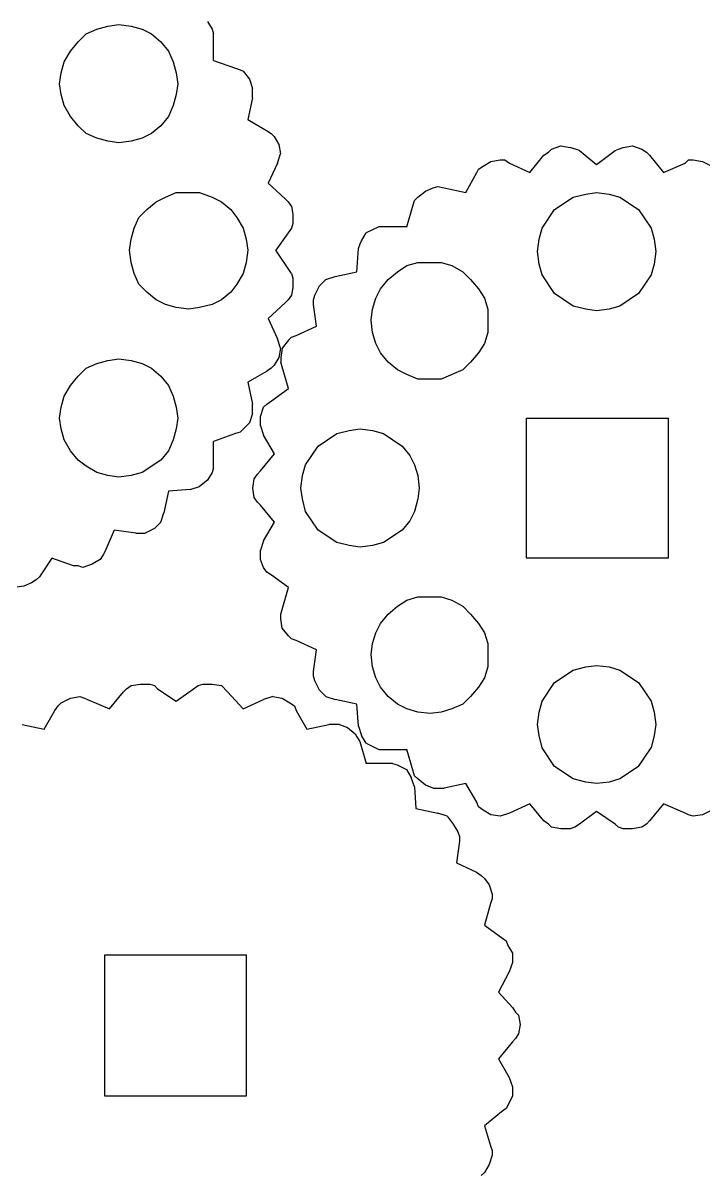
# Model space of a CAD drawing. Extents: x -1891 to 1891, y -1891 to 1891.
# Drawn here: x -606 to -236, y -524 to 103 of the extents above; entities that cross this region are included whole.
import ezdxf

# ---------------------------------------------------------------- set-up
doc = ezdxf.new("R2010")
doc.units = 0
doc.header["$MEASUREMENT"] = 0
doc.layers.get('0').update_dxf_attribs({"linetype": 'CONTINUOUS'})

msp = doc.modelspace()

# ---------------------------------------------------------------- linework, layer by layer
for p, q in [((-565.989888, 99.47622), (-560.063232, 101.169552)), ((-560.063232, 101.169552), (-554.136564, 102.016212)), ((-554.136564, 102.016212), (-547.363224, 101.169552)), ((-547.363224, 101.169552), (-541.436556, 99.47622)), ((-505.87656, 103.709544), (-503.336556, 99.47622)), ((-576.149892, 92.70288), (-571.916556, 96.936216)), ((-571.916556, 96.936216), (-565.989888, 99.47622)), ((-541.436556, 99.47622), (-536.35656, 96.936216)), ((-536.35656, 96.936216), (-531.276564, 92.70288)), ((-503.336556, 99.47622), (-502.489896, 96.936216)), ((-502.489896, 82.542888), (-502.489896, 96.936216)), ((-580.383228, 87.622884), (-576.149892, 92.70288)), ((-531.276564, 92.70288), (-527.043228, 87.622884)), ((-585.463224, 75.769548), (-583.769892, 81.696216)), ((-583.769892, 81.696216), (-580.383228, 87.622884)), ((-527.043228, 87.622884), (-524.503224, 81.696216)), ((-524.503224, 81.696216), (-522.809892, 75.769548)), ((-502.489896, 82.542888), (-490.63656, 78.309552)), ((-586.309896, 69.84288), (-585.463224, 75.769548)), ((-522.809892, 75.769548), (-521.963232, 69.84288)), ((-490.63656, 78.309552), (-488.096556, 77.46288)), ((-488.096556, 77.46288), (-486.403224, 76.61622)), ((-486.403224, 76.61622), (-483.01656, 72.382884)), ((-585.463224, 63.916212), (-586.309896, 69.84288)), ((-521.963232, 69.84288), (-522.809892, 63.916212)), ((-483.01656, 72.382884), (-481.323228, 67.302888)), ((-583.769892, 57.989544), (-585.463224, 63.916212)), ((-522.809892, 63.916212), (-524.503224, 57.989544)), ((-481.323228, 62.22288), (-481.323228, 67.302888)), ((-580.383228, 52.062888), (-583.769892, 57.989544)), ((-524.503224, 57.989544), (-527.043228, 52.062888)), ((-481.323228, 62.22288), (-483.863232, 50.369544)), ((-576.149892, 46.98288), (-580.383228, 52.062888)), ((-527.043228, 52.062888), (-531.276564, 46.98288)), ((-483.863232, 50.369544), (-473.703228, 44.442888)), ((-571.916556, 42.749544), (-576.149892, 46.98288)), ((-531.276564, 46.98288), (-536.35656, 42.749544)), ((-473.703228, 44.442888), (-471.163224, 42.749544)), ((-565.989888, 40.209552), (-571.916556, 42.749544)), ((-560.063232, 38.51622), (-565.989888, 40.209552)), ((-554.136564, 37.669548), (-560.063232, 38.51622)), ((-547.363224, 38.51622), (-554.136564, 37.669548)), ((-541.436556, 40.209552), (-547.363224, 38.51622)), ((-536.35656, 42.749544), (-541.436556, 40.209552)), ((-471.163224, 42.749544), (-469.469892, 41.056212)), ((-469.469892, 41.056212), (-466.929888, 36.822888)), ((-467.77656, 26.662884), (-466.083228, 31.74288)), ((-466.929888, 36.822888), (-466.083228, 31.74288)), ((-322.877392, 30.89622), (-320.337388, 32.589552)), ((-320.337388, 32.589552), (-318.644056, 34.282884)), ((-318.644056, 34.282884), (-313.56406, 35.976216)), ((-313.56406, 35.976216), (-308.484064, 35.129544)), ((-303.404056, 33.436212), (-308.484064, 35.129544)), ((-303.404056, 33.436212), (-294.090724, 25.816212)), ((-294.090724, 25.816212), (-283.930732, 33.436212)), ((-283.930732, 33.436212), (-282.237388, 34.282884)), ((-282.237388, 34.282884), (-279.697396, 35.129544)), ((-279.697396, 35.129544), (-274.617388, 35.976216)), ((-274.617388, 35.976216), (-269.537392, 34.282884)), ((-269.537392, 34.282884), (-266.997388, 32.589552)), ((-266.997388, 32.589552), (-265.304056, 30.89622)), ((-467.77656, 26.662884), (-472.856556, 15.65622)), ((-355.897396, 24.969552), (-351.66406, 27.509544)), ((-351.66406, 27.509544), (-346.584064, 28.356216)), ((-346.584064, 28.356216), (-344.04406, 28.356216)), ((-344.04406, 28.356216), (-341.504056, 26.662884)), ((-341.504056, 26.662884), (-330.497392, 21.582888)), ((-330.497392, 21.582888), (-322.877392, 30.89622)), ((-265.304056, 30.89622), (-257.684056, 21.582888)), ((-257.684056, 21.582888), (-245.830732, 26.662884)), ((-245.830732, 26.662884), (-244.137388, 28.356216)), ((-244.137388, 28.356216), (-241.597396, 28.356216)), ((-241.597396, 28.356216), (-236.517388, 27.509544)), ((-236.517388, 27.509544), (-231.437392, 24.969552)), ((-365.210728, 10.576212), (-359.28406, 21.582888)), ((-359.28406, 21.582888), (-358.437388, 23.27622)), ((-358.437388, 23.27622), (-355.897396, 24.969552)), ((-472.856556, 15.65622), (-463.543224, 7.189548)), ((-387.224056, 11.422884), (-382.990732, 13.116216)), ((-382.990732, 13.116216), (-380.450728, 13.962888)), ((-380.450728, 13.962888), (-377.064064, 13.116216)), ((-377.064064, 13.116216), (-365.210728, 10.576212)), ((-533.816556, 5.496216), (-528.73656, 8.03622)), ((-528.73656, 8.03622), (-522.809892, 10.576212)), ((-522.809892, 10.576212), (-510.109896, 10.576212)), ((-510.109896, 10.576212), (-503.336556, 8.03622)), ((-503.336556, 8.03622), (-498.25656, 5.496216)), ((-463.543224, 7.189548), (-461.849892, 5.496216)), ((-393.997396, 3.802884), (-393.150724, 6.342888)), ((-393.150724, 6.342888), (-391.457392, 8.03622)), ((-391.457392, 8.03622), (-387.224056, 11.422884)), ((-316.950724, 1.26288), (-306.790732, 8.03622)), ((-306.790732, 8.03622), (-300.017392, 9.729552)), ((-300.017392, 9.729552), (-294.090724, 10.576212)), ((-294.090724, 10.576212), (-287.317396, 9.729552)), ((-287.317396, 9.729552), (-281.390728, 8.03622)), ((-281.390728, 8.03622), (-271.230724, 1.26288)), ((-543.129888, -2.970456), (-538.896564, 1.26288)), ((-538.896564, 1.26288), (-533.816556, 5.496216)), ((-498.25656, 5.496216), (-493.176564, 1.26288)), ((-493.176564, 1.26288), (-489.789888, -2.970456)), ((-461.849892, 5.496216), (-460.15656, 2.956212)), ((-460.15656, 2.956212), (-459.309888, -1.277112)), ((-397.38406, -8.050452), (-393.997396, 3.802884)), ((-323.724064, -8.897112), (-316.950724, 1.26288)), ((-271.230724, 1.26288), (-264.457396, -8.897112)), ((-545.669892, -8.897112), (-543.129888, -2.970456)), ((-489.789888, -2.970456), (-486.403224, -8.897112)), ((-459.309888, -1.277112), (-459.309888, -6.35712)), ((-547.363224, -14.82378), (-545.669892, -8.897112)), ((-486.403224, -8.897112), (-484.709892, -14.82378)), ((-461.849892, -11.437116), (-468.623232, -20.750448)), ((-460.15656, -8.897112), (-461.849892, -11.437116)), ((-459.309888, -6.35712), (-460.15656, -8.897112)), ((-421.937392, -15.670452), (-419.397388, -11.437116)), ((-412.62406, -8.050452), (-419.397388, -11.437116)), ((-397.38406, -8.050452), (-412.62406, -8.050452)), ((-325.417396, -14.82378), (-323.724064, -8.897112)), ((-264.457396, -8.897112), (-262.764064, -14.82378)), ((-548.209896, -20.750448), (-547.363224, -14.82378)), ((-484.709892, -14.82378), (-483.863232, -20.750448)), ((-423.630724, -19.903788), (-422.784064, -17.363784)), ((-422.784064, -17.363784), (-421.937392, -15.670452)), ((-326.264056, -21.59712), (-325.417396, -14.82378)), ((-262.764064, -14.82378), (-261.917392, -21.59712)), ((-547.363224, -27.523788), (-548.209896, -20.750448)), ((-483.863232, -20.750448), (-484.709892, -27.523788)), ((-460.15656, -33.450456), (-468.623232, -20.750448)), ((-424.477396, -32.603784), (-423.630724, -19.903788)), ((-325.417396, -28.370448), (-326.264056, -21.59712)), ((-261.917392, -21.59712), (-262.764064, -28.370448)), ((-545.669892, -33.450456), (-547.363224, -27.523788)), ((-484.709892, -27.523788), (-486.403224, -33.450456)), ((-402.464056, -32.603784), (-397.38406, -29.21712)), ((-397.38406, -29.21712), (-391.457392, -27.523788)), ((-391.457392, -27.523788), (-378.757396, -27.523788)), ((-378.757396, -27.523788), (-372.830728, -29.21712)), ((-372.830728, -29.21712), (-366.90406, -32.603784)), ((-323.724064, -34.297116), (-325.417396, -28.370448)), ((-262.764064, -28.370448), (-264.457396, -34.297116)), ((-543.129888, -39.377112), (-545.669892, -33.450456)), ((-486.403224, -33.450456), (-489.789888, -39.377112)), ((-460.15656, -33.450456), (-459.309888, -35.990448)), ((-459.309888, -35.990448), (-459.309888, -41.070456)), ((-444.797392, -40.223784), (-441.410728, -36.83712)), ((-441.410728, -36.83712), (-436.330732, -35.143788)), ((-436.330732, -35.143788), (-424.477396, -32.603784)), ((-411.777388, -41.917116), (-407.544064, -36.83712)), ((-407.544064, -36.83712), (-402.464056, -32.603784)), ((-366.90406, -32.603784), (-362.670724, -36.83712)), ((-362.670724, -36.83712), (-358.437388, -41.917116)), ((-316.950724, -44.45712), (-323.724064, -34.297116)), ((-264.457396, -34.297116), (-271.230724, -44.45712)), ((-538.896564, -43.610448), (-543.129888, -39.377112)), ((-533.816556, -47.843784), (-538.896564, -43.610448)), ((-493.176564, -43.610448), (-498.25656, -47.843784)), ((-489.789888, -39.377112), (-493.176564, -43.610448)), ((-459.309888, -41.070456), (-460.15656, -45.30378)), ((-447.337396, -45.30378), (-444.797392, -40.223784)), ((-414.317392, -46.997112), (-411.777388, -41.917116)), ((-358.437388, -41.917116), (-355.050724, -46.997112)), ((-528.73656, -50.383788), (-533.816556, -47.843784)), ((-498.25656, -47.843784), (-503.336556, -50.383788)), ((-463.543224, -49.537116), (-472.856556, -58.003788)), ((-461.849892, -47.843784), (-463.543224, -49.537116)), ((-460.15656, -45.30378), (-461.849892, -47.843784)), ((-448.184056, -47.843784), (-447.337396, -45.30378)), ((-448.184056, -50.383788), (-448.184056, -47.843784)), ((-416.010724, -52.92378), (-414.317392, -46.997112)), ((-355.050724, -46.997112), (-353.357392, -52.92378)), ((-306.790732, -51.230448), (-316.950724, -44.45712)), ((-271.230724, -44.45712), (-281.390728, -51.230448)), ((-522.809892, -52.07712), (-528.73656, -50.383788)), ((-516.036564, -52.92378), (-522.809892, -52.07712)), ((-510.109896, -52.07712), (-516.036564, -52.92378)), ((-503.336556, -50.383788), (-510.109896, -52.07712)), ((-446.490724, -62.237112), (-448.184056, -50.383788)), ((-416.857396, -58.850448), (-416.010724, -52.92378)), ((-353.357392, -52.92378), (-353.357392, -65.623788)), ((-300.017392, -52.92378), (-306.790732, -51.230448)), ((-294.090724, -53.770452), (-300.017392, -52.92378)), ((-287.317396, -52.92378), (-294.090724, -53.770452)), ((-281.390728, -51.230448), (-287.317396, -52.92378)), ((-472.856556, -58.003788), (-467.77656, -69.010452)), ((-457.497388, -67.31712), (-446.490724, -62.237112)), ((-416.010724, -65.623788), (-416.857396, -58.850448)), ((-461.730724, -69.857112), (-460.037392, -68.16378)), ((-460.037392, -68.16378), (-457.497388, -67.31712)), ((-414.317392, -71.550456), (-416.010724, -65.623788)), ((-353.357392, -65.623788), (-355.050724, -71.550456)), ((-466.083228, -74.090448), (-467.77656, -69.010452)), ((-466.083228, -74.090448), (-466.929888, -79.170456)), ((-465.117388, -74.090448), (-465.96406, -79.170456)), ((-461.730724, -69.857112), (-465.117388, -74.090448)), ((-411.777388, -76.630452), (-414.317392, -71.550456)), ((-355.050724, -71.550456), (-358.437388, -76.630452)), ((-565.989888, -82.55712), (-560.063232, -80.863788)), ((-560.063232, -80.863788), (-554.136564, -80.017116)), ((-554.136564, -80.017116), (-547.363224, -80.863788)), ((-547.363224, -80.863788), (-541.436556, -82.55712)), ((-466.929888, -79.170456), (-469.469892, -83.40378)), ((-465.96406, -79.170456), (-465.96406, -81.710448)), ((-407.544064, -81.710448), (-411.777388, -76.630452)), ((-358.437388, -76.630452), (-362.670724, -81.710448)), ((-576.149892, -89.330448), (-571.916556, -85.097112)), ((-571.916556, -85.097112), (-565.989888, -82.55712)), ((-541.436556, -82.55712), (-536.35656, -85.097112)), ((-536.35656, -85.097112), (-531.276564, -89.330448)), ((-473.703228, -86.790456), (-483.863232, -92.717112)), ((-471.163224, -85.097112), (-473.703228, -86.790456)), ((-469.469892, -83.40378), (-471.163224, -85.097112)), ((-465.117388, -84.250452), (-465.96406, -81.710448)), ((-461.730724, -96.103788), (-465.117388, -84.250452)), ((-402.464056, -85.943784), (-407.544064, -81.710448)), ((-397.38406, -88.483788), (-402.464056, -85.943784)), ((-366.90406, -85.943784), (-378.757396, -91.02378)), ((-362.670724, -81.710448), (-366.90406, -85.943784)), ((-580.383228, -94.410456), (-576.149892, -89.330448)), ((-531.276564, -89.330448), (-527.043228, -94.410456)), ((-483.863232, -92.717112), (-481.323228, -104.570448)), ((-391.457392, -91.02378), (-397.38406, -88.483788)), ((-378.757396, -91.02378), (-391.457392, -91.02378)), ((-583.769892, -100.337112), (-580.383228, -94.410456)), ((-527.043228, -94.410456), (-524.503224, -100.337112)), ((-471.044056, -102.877116), (-461.730724, -96.103788)), ((-586.309896, -112.190448), (-585.463224, -106.26378)), ((-585.463224, -106.26378), (-583.769892, -100.337112)), ((-524.503224, -100.337112), (-522.809892, -106.26378)), ((-522.809892, -106.26378), (-521.963232, -112.190448)), ((-481.323228, -109.650456), (-481.323228, -104.570448)), ((-476.970724, -111.343788), (-475.277392, -106.26378)), ((-475.277392, -106.26378), (-473.58406, -104.570448)), ((-473.58406, -104.570448), (-471.044056, -102.877116)), ((-585.463224, -118.117116), (-586.309896, -112.190448)), ((-521.963232, -112.190448), (-522.809892, -118.117116)), ((-481.323228, -109.650456), (-483.01656, -114.730452)), ((-476.970724, -116.423784), (-476.970724, -111.343788)), ((-332.190724, -188.3769), (-332.190724, -112.190448)), ((-332.190724, -112.190448), (-255.144064, -112.190448)), ((-255.144064, -112.190448), (-255.144064, -188.3769)), ((-583.769892, -124.043784), (-585.463224, -118.117116)), ((-522.809892, -118.117116), (-524.503224, -124.043784)), ((-488.096556, -119.810448), (-483.01656, -114.730452)), ((-476.970724, -116.423784), (-475.277392, -121.50378)), ((-435.48406, -120.65712), (-428.710732, -118.963788)), ((-428.710732, -118.963788), (-422.784064, -118.117116)), ((-422.784064, -118.117116), (-416.010724, -118.963788)), ((-416.010724, -118.963788), (-410.084056, -120.65712)), ((-580.383228, -129.970452), (-583.769892, -124.043784)), ((-524.503224, -124.043784), (-527.043228, -129.970452)), ((-490.63656, -120.65712), (-502.489896, -124.890456)), ((-502.489896, -139.283784), (-502.489896, -124.890456)), ((-488.096556, -119.810448), (-490.63656, -120.65712)), ((-469.350724, -131.663784), (-475.277392, -121.50378)), ((-445.644064, -127.430448), (-435.48406, -120.65712)), ((-410.084056, -120.65712), (-399.924064, -127.430448)), ((-576.149892, -135.050448), (-580.383228, -129.970452)), ((-527.043228, -129.970452), (-531.276564, -135.050448)), ((-452.417392, -137.590452), (-445.644064, -127.430448)), ((-399.924064, -127.430448), (-395.690728, -132.510456)), ((-571.916556, -138.437112), (-576.149892, -135.050448)), ((-531.276564, -135.050448), (-541.436556, -141.823788)), ((-476.970724, -140.977116), (-469.350724, -131.663784)), ((-454.110724, -143.51712), (-452.417392, -137.590452)), ((-395.690728, -132.510456), (-393.150724, -137.590452)), ((-393.150724, -137.590452), (-391.457392, -143.51712)), ((-565.989888, -141.823788), (-571.916556, -138.437112)), ((-560.063232, -143.51712), (-565.989888, -141.823788)), ((-554.136564, -144.36378), (-560.063232, -143.51712)), ((-547.363224, -143.51712), (-554.136564, -144.36378)), ((-541.436556, -141.823788), (-547.363224, -143.51712)), ((-503.336556, -141.823788), (-505.87656, -146.057112)), ((-502.489896, -139.283784), (-503.336556, -141.823788)), ((-480.357388, -145.210452), (-478.664056, -142.670448)), ((-478.664056, -142.670448), (-476.970724, -140.977116)), ((-454.957396, -150.290448), (-454.110724, -143.51712)), ((-391.457392, -143.51712), (-390.610732, -150.290448)), ((-515.189892, -151.13712), (-510.109896, -149.443788)), ((-505.87656, -146.057112), (-510.109896, -149.443788)), ((-481.20406, -150.290448), (-480.357388, -145.210452)), ((-480.357388, -155.370456), (-481.20406, -150.290448)), ((-454.110724, -156.217116), (-454.957396, -150.290448)), ((-390.610732, -150.290448), (-391.457392, -156.217116)), ((-527.043228, -151.98378), (-529.583232, -163.837116)), ((-515.189892, -151.13712), (-527.043228, -151.98378)), ((-478.664056, -157.910448), (-480.357388, -155.370456)), ((-452.417392, -162.990456), (-454.110724, -156.217116)), ((-391.457392, -156.217116), (-393.150724, -162.990456)), ((-476.970724, -159.60378), (-478.664056, -157.910448)), ((-469.350724, -168.917112), (-476.970724, -159.60378)), ((-531.276564, -168.917112), (-534.663228, -172.303788)), ((-531.276564, -168.917112), (-529.583232, -163.837116)), ((-475.277392, -179.077116), (-469.350724, -168.917112)), ((-445.644064, -173.150448), (-452.417392, -162.990456)), ((-395.690728, -168.070452), (-399.924064, -173.150448)), ((-393.150724, -162.990456), (-395.690728, -168.070452)), ((-556.676556, -173.150448), (-561.756564, -184.990236)), ((-544.823232, -174.84378), (-556.676556, -173.150448)), ((-544.823232, -174.84378), (-539.743224, -174.84378)), ((-534.663228, -172.303788), (-539.743224, -174.84378)), ((-435.48406, -179.923788), (-445.644064, -173.150448)), ((-399.924064, -173.150448), (-410.084056, -179.923788)), ((-475.277392, -179.077116), (-476.970724, -184.157112)), ((-428.710732, -181.61712), (-435.48406, -179.923788)), ((-422.784064, -182.46378), (-428.710732, -181.61712)), ((-416.010724, -181.61712), (-422.784064, -182.46378)), ((-410.084056, -179.923788), (-416.010724, -181.61712)), ((-562.603224, -186.683568), (-564.296556, -189.223572)), ((-561.756564, -184.990236), (-562.603224, -186.683568)), ((-476.970724, -189.223572), (-476.970724, -184.157112)), ((-590.543232, -188.3769), (-597.31656, -198.536904)), ((-578.689896, -192.610236), (-590.543232, -188.3769)), ((-576.149892, -192.610236), (-578.689896, -192.610236)), ((-573.609888, -193.456908), (-576.149892, -192.610236)), ((-568.529892, -191.763576), (-573.609888, -193.456908)), ((-564.296556, -189.223572), (-568.529892, -191.763576)), ((-475.277392, -193.456908), (-476.970724, -189.223572)), ((-473.58406, -195.9969), (-475.277392, -193.456908)), ((-255.144064, -188.3769), (-332.190724, -188.3769)), ((-599.009892, -200.230236), (-601.549896, -201.923568)), ((-597.31656, -198.536904), (-599.009892, -200.230236)), ((-471.044056, -197.690232), (-473.58406, -195.9969)), ((-461.730724, -204.463572), (-471.044056, -197.690232)), ((-605.783232, -203.6169), (-610.863228, -204.463572)), ((-601.549896, -201.923568), (-605.783232, -203.6169)), ((-465.117388, -216.316908), (-461.730724, -204.463572)), ((-402.464056, -214.623576), (-397.38406, -211.2369)), ((-397.38406, -211.2369), (-391.457392, -209.543568)), ((-391.457392, -209.543568), (-378.757396, -209.543568)), ((-378.757396, -209.543568), (-372.830728, -211.2369)), ((-372.830728, -211.2369), (-366.90406, -214.623576)), ((-465.96406, -218.8569), (-465.117388, -216.316908)), ((-465.96406, -221.396904), (-465.96406, -218.8569)), ((-411.777388, -223.936908), (-407.544064, -218.8569)), ((-407.544064, -218.8569), (-402.464056, -214.623576)), ((-366.90406, -214.623576), (-362.670724, -218.8569)), ((-362.670724, -218.8569), (-358.437388, -223.936908)), ((-465.117388, -226.4769), (-465.96406, -221.396904)), ((-414.317392, -229.016904), (-411.777388, -223.936908)), ((-358.437388, -223.936908), (-355.050724, -229.016904)), ((-461.730724, -230.710236), (-465.117388, -226.4769)), ((-460.037392, -232.403568), (-461.730724, -230.710236)), ((-416.010724, -234.943572), (-414.317392, -229.016904)), ((-355.050724, -229.016904), (-353.357392, -234.943572)), ((-457.497388, -233.25024), (-460.037392, -232.403568)), ((-446.490724, -238.330236), (-457.497388, -233.25024)), ((-416.857396, -240.87024), (-416.010724, -234.943572)), ((-353.357392, -234.943572), (-353.357392, -247.643568)), ((-448.184056, -250.183572), (-446.490724, -238.330236)), ((-416.010724, -247.643568), (-416.857396, -240.87024)), ((-448.184056, -252.723576), (-448.184056, -250.183572)), ((-414.317392, -253.570236), (-416.010724, -247.643568)), ((-353.357392, -247.643568), (-355.050724, -253.570236)), ((-316.950724, -256.11024), (-306.790732, -249.3369)), ((-306.790732, -249.3369), (-300.017392, -247.643568)), ((-300.017392, -247.643568), (-294.090724, -246.796908)), ((-294.090724, -246.796908), (-287.317396, -247.643568)), ((-287.317396, -247.643568), (-281.390728, -249.3369)), ((-281.390728, -249.3369), (-271.230724, -256.11024)), ((-447.337396, -255.263568), (-448.184056, -252.723576)), ((-444.797392, -260.343576), (-447.337396, -255.263568)), ((-411.777388, -258.650232), (-414.317392, -253.570236)), ((-355.050724, -253.570236), (-358.437388, -258.650232)), ((-323.724064, -266.270232), (-316.950724, -256.11024)), ((-271.230724, -256.11024), (-264.457396, -266.270232)), ((-559.21656, -270.503568), (-551.59656, -261.190236)), ((-551.59656, -261.190236), (-549.903228, -259.496904)), ((-549.903228, -259.496904), (-547.363224, -257.803572)), ((-547.363224, -257.803572), (-542.283228, -256.9569)), ((-542.283228, -256.9569), (-537.203232, -256.9569)), ((-537.203232, -256.9569), (-534.663228, -257.803572)), ((-534.663228, -257.803572), (-532.969896, -259.496904)), ((-532.969896, -259.496904), (-522.809892, -266.270232)), ((-522.809892, -266.270232), (-513.49656, -259.496904)), ((-513.49656, -259.496904), (-510.956556, -257.803572)), ((-510.956556, -257.803572), (-508.416564, -256.9569)), ((-508.416564, -256.9569), (-503.336556, -256.9569)), ((-503.336556, -256.9569), (-498.25656, -257.803572)), ((-494.869896, -261.190236), (-498.25656, -257.803572)), ((-494.869896, -261.190236), (-486.403224, -270.503568)), ((-441.410728, -263.73024), (-444.797392, -260.343576)), ((-407.544064, -263.73024), (-411.777388, -258.650232)), ((-358.437388, -258.650232), (-362.670724, -263.73024)), ((-588.849888, -271.35024), (-587.156556, -268.810236)), ((-587.156556, -268.810236), (-585.463224, -267.116904)), ((-585.463224, -267.116904), (-580.383228, -264.5769)), ((-580.383228, -264.5769), (-575.303232, -263.73024)), ((-575.303232, -263.73024), (-572.763228, -264.5769)), ((-572.763228, -264.5769), (-571.069896, -265.423572)), ((-571.069896, -265.423572), (-559.21656, -270.503568)), ((-486.403224, -270.503568), (-475.39656, -265.423572)), ((-470.316564, -263.73024), (-475.39656, -265.423572)), ((-470.316564, -263.73024), (-465.236556, -264.5769)), ((-465.236556, -264.5769), (-461.003232, -267.116904)), ((-461.003232, -267.116904), (-458.463228, -268.810236)), ((-458.463228, -268.810236), (-457.616556, -271.35024)), ((-441.410728, -263.73024), (-436.330732, -265.423572)), ((-424.477396, -267.963576), (-436.330732, -265.423572)), ((-423.630724, -279.8169), (-424.477396, -267.963576)), ((-402.464056, -267.963576), (-407.544064, -263.73024)), ((-397.38406, -270.503568), (-402.464056, -267.963576)), ((-366.90406, -267.963576), (-372.830728, -270.503568)), ((-362.670724, -263.73024), (-366.90406, -267.963576)), ((-325.417396, -272.1969), (-323.724064, -266.270232)), ((-264.457396, -266.270232), (-262.764064, -272.1969)), ((-594.776556, -281.510232), (-588.849888, -271.35024)), ((-457.616556, -271.35024), (-451.689888, -281.510232)), ((-391.457392, -272.1969), (-397.38406, -270.503568)), ((-384.684064, -273.043572), (-391.457392, -272.1969)), ((-378.757396, -272.1969), (-384.684064, -273.043572)), ((-372.830728, -270.503568), (-378.757396, -272.1969)), ((-326.264056, -278.97024), (-325.417396, -272.1969)), ((-262.764064, -272.1969), (-261.917392, -278.97024)), ((-606.629892, -278.97024), (-594.776556, -281.510232)), ((-451.689888, -281.510232), (-439.836564, -278.97024)), ((-433.909896, -278.97024), (-439.836564, -278.97024)), ((-433.909896, -278.97024), (-429.67656, -280.663572)), ((-429.67656, -280.663572), (-425.443224, -284.050236)), ((-423.630724, -279.8169), (-421.937392, -284.896908)), ((-325.417396, -284.896908), (-326.264056, -278.97024)), ((-261.917392, -278.97024), (-262.764064, -284.896908)), ((-425.443224, -284.050236), (-424.596564, -285.743568)), ((-424.596564, -285.743568), (-422.903232, -288.283572)), ((-419.397388, -289.130232), (-421.937392, -284.896908)), ((-323.724064, -291.670236), (-325.417396, -284.896908)), ((-262.764064, -284.896908), (-264.457396, -291.670236)), ((-422.903232, -288.283572), (-419.516556, -300.136908)), ((-419.397388, -289.130232), (-412.62406, -292.516908)), ((-412.62406, -292.516908), (-397.38406, -292.516908)), ((-393.997396, -304.370232), (-397.38406, -292.516908)), ((-316.950724, -301.83024), (-323.724064, -291.670236)), ((-271.230724, -301.83024), (-264.457396, -291.670236)), ((-405.123228, -300.136908), (-419.516556, -300.136908)), ((-405.123228, -300.136908), (-402.583224, -300.983568)), ((-402.583224, -300.983568), (-397.503228, -303.523572)), ((-397.503228, -303.523572), (-394.963224, -307.756908)), ((-393.150724, -306.910236), (-393.997396, -304.370232)), ((-391.457392, -308.603568), (-393.150724, -306.910236)), ((-306.790732, -308.603568), (-316.950724, -301.83024)), ((-271.230724, -301.83024), (-281.390728, -308.603568)), ((-393.269892, -312.836904), (-394.963224, -307.756908)), ((-393.269892, -312.836904), (-392.423232, -324.69024)), ((-387.224056, -311.990232), (-391.457392, -308.603568)), ((-382.990732, -313.683576), (-387.224056, -311.990232)), ((-365.210728, -311.143572), (-377.064064, -313.683576)), ((-359.28406, -321.303576), (-365.210728, -311.143572)), ((-300.017392, -310.2969), (-306.790732, -308.603568)), ((-294.090724, -311.143572), (-300.017392, -310.2969)), ((-287.317396, -310.2969), (-294.090724, -311.143572)), ((-281.390728, -308.603568), (-287.317396, -310.2969)), ((-382.990732, -313.683576), (-377.064064, -313.683576)), ((-392.423232, -324.69024), (-380.569896, -327.230232)), ((-358.437388, -323.843568), (-359.28406, -321.303576)), ((-355.897396, -325.5369), (-358.437388, -323.843568)), ((-351.66406, -328.076904), (-355.897396, -325.5369)), ((-330.497392, -322.150236), (-341.504056, -327.230232)), ((-322.877392, -331.463568), (-330.497392, -322.150236)), ((-257.684056, -322.150236), (-265.304056, -331.463568)), ((-245.830732, -327.230232), (-257.684056, -322.150236)), ((-231.437392, -325.5369), (-236.517388, -328.076904)), ((-375.489888, -328.923576), (-380.569896, -327.230232)), ((-375.489888, -328.923576), (-372.103224, -333.1569)), ((-346.584064, -328.923576), (-351.66406, -328.076904)), ((-341.504056, -327.230232), (-346.584064, -328.923576)), ((-320.337388, -333.1569), (-322.877392, -331.463568)), ((-294.090724, -326.383572), (-303.404056, -333.1569)), ((-283.930732, -333.1569), (-294.090724, -326.383572)), ((-265.304056, -331.463568), (-266.997388, -333.1569)), ((-244.137388, -328.076904), (-245.830732, -327.230232)), ((-241.597396, -328.923576), (-244.137388, -328.076904)), ((-236.517388, -328.076904), (-241.597396, -328.923576)), ((-372.103224, -333.1569), (-369.563232, -337.390236)), ((-369.563232, -337.390236), (-368.71656, -339.93024)), ((-318.644056, -334.850232), (-320.337388, -333.1569)), ((-313.56406, -335.696904), (-318.644056, -334.850232)), ((-308.484064, -335.696904), (-313.56406, -335.696904)), ((-305.94406, -334.850232), (-308.484064, -335.696904)), ((-303.404056, -333.1569), (-305.94406, -334.850232)), ((-282.237388, -334.850232), (-283.930732, -333.1569)), ((-279.697396, -335.696904), (-282.237388, -334.850232)), ((-274.617388, -335.696904), (-279.697396, -335.696904)), ((-269.537392, -334.850232), (-274.617388, -335.696904)), ((-266.997388, -333.1569), (-269.537392, -334.850232)), ((-368.71656, -342.470232), (-370.409892, -354.323568)), ((-368.71656, -339.93024), (-368.71656, -342.470232)), ((-370.409892, -354.323568), (-359.403228, -359.403576)), ((-359.403228, -359.403576), (-356.863224, -361.096908)), ((-356.863224, -361.096908), (-355.169892, -362.79024)), ((-355.169892, -362.79024), (-352.629888, -366.176904)), ((-352.629888, -366.176904), (-350.936556, -371.2569)), ((-350.936556, -373.796904), (-351.783228, -376.336908)), ((-350.936556, -371.2569), (-350.936556, -373.796904)), ((-351.783228, -376.336908), (-355.169892, -388.190232)), ((-355.169892, -388.190232), (-345.85656, -394.963572)), ((-345.85656, -394.963572), (-343.316556, -396.656904)), ((-343.316556, -396.656904), (-342.469896, -399.196908)), ((-342.469896, -399.196908), (-339.929892, -403.430232)), ((-561.756564, -481.323576), (-561.756564, -404.276904)), ((-561.756564, -404.276904), (-484.709892, -404.276904)), ((-484.709892, -404.276904), (-484.709892, -481.323576)), ((-339.929892, -403.430232), (-339.929892, -408.51024)), ((-339.929892, -408.51024), (-341.623224, -413.590236)), ((-341.623224, -413.590236), (-347.549892, -424.5969)), ((-347.549892, -424.5969), (-339.929892, -433.063572)), ((-339.929892, -433.063572), (-338.23656, -435.603576)), ((-338.23656, -435.603576), (-336.543228, -437.296908)), ((-336.543228, -437.296908), (-335.696556, -442.376904)), ((-335.696556, -442.376904), (-336.543228, -447.4569)), ((-338.23656, -449.996904), (-339.929892, -451.690236)), ((-336.543228, -447.4569), (-338.23656, -449.996904)), ((-339.929892, -451.690236), (-347.549892, -461.003568)), ((-347.549892, -461.003568), (-341.623224, -471.163572)), ((-341.623224, -471.163572), (-339.929892, -476.243568)), ((-484.709892, -481.323576), (-561.756564, -481.323576)), ((-339.929892, -481.323576), (-343.316556, -488.096904)), ((-339.929892, -476.243568), (-339.929892, -481.323576)), ((-343.316556, -488.096904), (-345.85656, -489.790236)), ((-345.85656, -489.790236), (-355.169892, -497.410236)), ((-355.169892, -497.410236), (-351.783228, -508.4169)), ((-350.936556, -513.496908), (-352.629888, -518.576904)), ((-351.783228, -508.4169), (-350.936556, -510.956904)), ((-350.936556, -510.956904), (-350.936556, -513.496908)), ((-352.629888, -518.576904), (-355.169892, -522.81024)), ((-355.169892, -522.81024), (-356.863224, -524.503572))]:
    msp.add_line(p, q)

doc.saveas('drawing.dxf')
